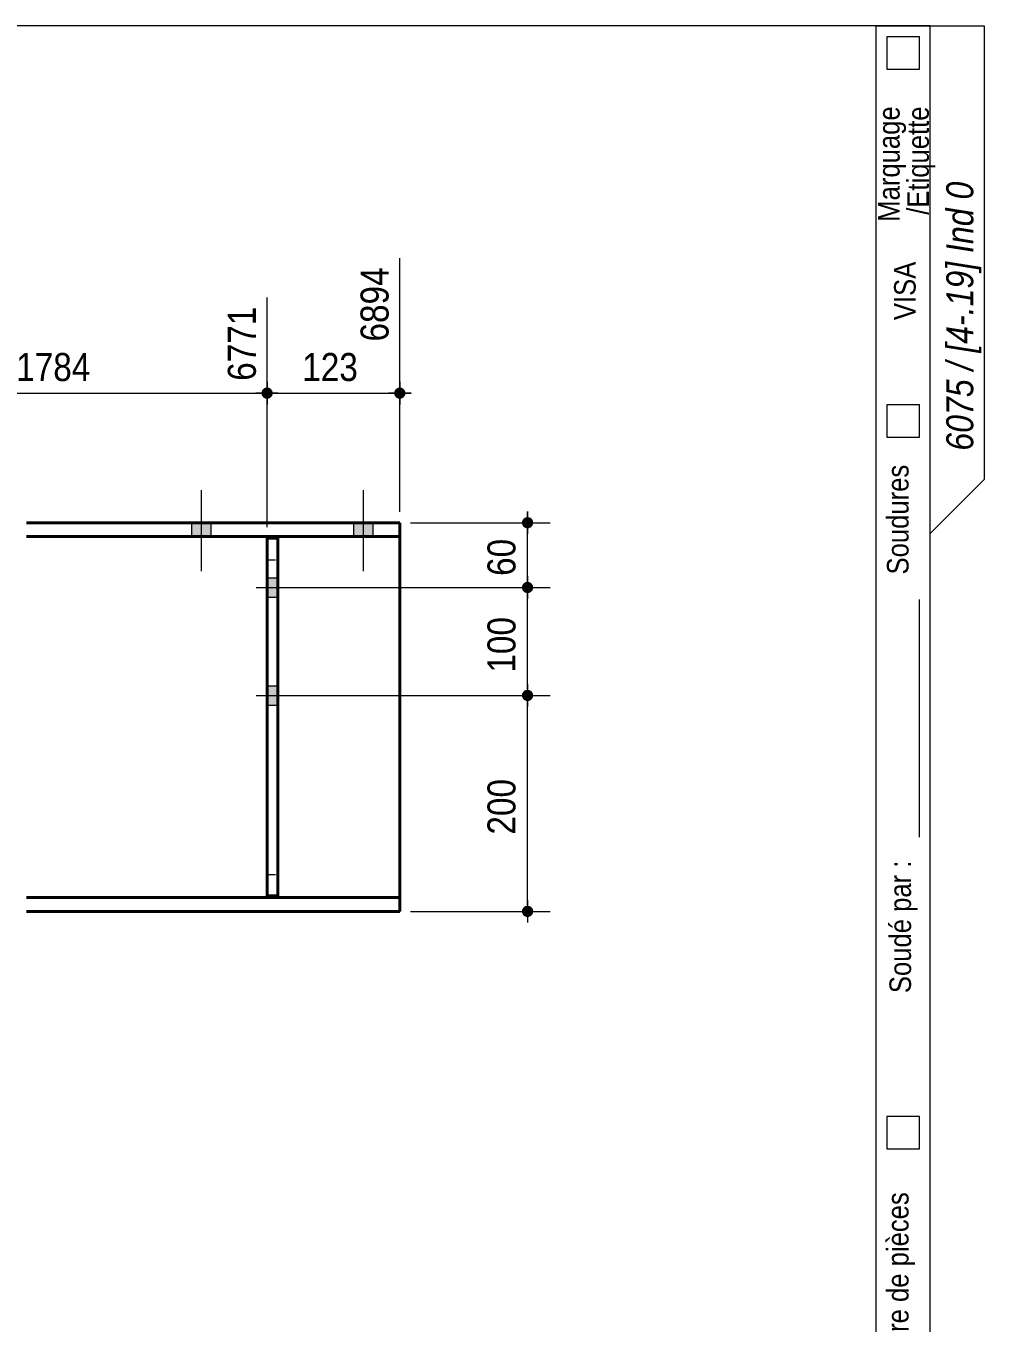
# Model space of a CAD drawing. Header units: millimetres. Extents: x 2 to 410, y 5 to 282.
# Drawn here: x 321.2 to 410, y 161.9 to 282 of the extents above; entities that cross this region are included whole.
import ezdxf

# ---------------------------------------------------------------- set-up
doc = ezdxf.new("R2010")
doc.units = ezdxf.units.MM
doc.linetypes.add('CACHE2', pattern=[1.190625, 0.79375, -0.396875])
doc.linetypes.add('INTERROMPUX2', pattern=[9.525, 6.35, -3.175])
for name, color, linetype, lineweight in [('Autre type objet', 1, 'Continuous', 0), ('Boulon', 7, 'Continuous', 0), ('Cache', 7, 'Continuous', 0), ('Cotation', 7, 'Continuous', 0), ('Feuille dessin', 5, 'Continuous', 0), ('Piece', 2, 'Continuous', 0)]:
    doc.layers.add(name, color=color, linetype=linetype, lineweight=lineweight)
doc.styles.add('ARIAL', font='ARIAL.TTF')
doc.styles.add('ARIAL_ITALIC', font='ARIALI.TTF')

# ---------------------------------------------------------------- blocks, each defined once
blk = doc.blocks.new('*A8')
at = {"layer": 'Boulon'}
for points in [[(338.35, 235.99), (338.35, 234.72), (336.55, 234.72), (336.55, 235.99)], [(338.35, 235.99), (338.35, 234.72), (336.55, 234.72), (336.55, 235.99)], [(353.35, 235.99), (353.35, 234.72), (351.55, 234.72), (351.55, 235.99)], [(353.35, 235.99), (353.35, 234.72), (351.55, 234.72), (351.55, 235.99)]]:
    blk.add_hatch(color=256, dxfattribs=at).paths.add_polyline_path(points, flags=17)
at = {"layer": 'Boulon', "linetype": 'Continuous', "lineweight": 0}
for p, q in [((337.45, 238.99), (337.45, 231.49)), ((337.45, 238.99), (337.45, 231.49)), ((352.45, 238.99), (352.45, 231.49)), ((352.45, 238.99), (352.45, 231.49)), ((336.55, 235.99), (336.55, 234.72)), ((336.55, 235.99), (336.55, 234.72)), ((338.35, 235.99), (338.35, 234.72)), ((338.35, 235.99), (338.35, 234.72)), ((351.55, 235.99), (351.55, 234.72)), ((351.55, 235.99), (351.55, 234.72)), ((353.35, 235.99), (353.35, 234.72)), ((353.35, 235.99), (353.35, 234.72))]:
    blk.add_line(p, q, dxfattribs=at)
blk = doc.blocks.new('*A12')
at = {"layer": 'Boulon', "linetype": 'INTERROMPUX2', "lineweight": 0}
for p, q in [((343.548747, 230.889017), (344.548747, 230.889017)), ((342.548613, 229.989017), (348.048613, 229.989017)), ((343.548478, 229.089017), (344.548478, 229.089017)), ((342.548613, 219.989017), (348.048613, 219.989017)), ((343.548747, 220.889017), (344.548747, 220.889017)), ((343.548478, 219.089017), (344.548478, 219.089017))]:
    blk.add_line(p, q, dxfattribs=at)
blk = doc.blocks.new('*A13')
at = {"layer": 'Boulon'}
for points in [[(343.55, 230.89), (344.55, 230.89), (344.55, 229.09), (343.55, 229.09)], [(343.55, 220.89), (344.55, 220.89), (344.55, 219.09), (343.55, 219.09)]]:
    blk.add_hatch(color=256, dxfattribs=at).paths.add_polyline_path(points, flags=17)
at = {"layer": 'Boulon', "linetype": 'Continuous', "lineweight": 0}
for p, q in [((343.55, 230.89), (344.55, 230.89)), ((342.55, 229.99), (348.05, 229.99)), ((343.55, 229.09), (344.55, 229.09)), ((342.55, 219.99), (348.05, 219.99)), ((343.55, 220.89), (344.55, 220.89)), ((343.55, 219.09), (344.55, 219.09))]:
    blk.add_line(p, q, dxfattribs=at)
blk = doc.blocks.new('*A15')
at = {"layer": 'Piece', "color": 2, "linetype": 'Continuous', "lineweight": 40}
for p, q in [((355.848612, 235.989017), (321.248392, 235.989017)), ((355.848612, 199.989017), (355.848612, 235.989017)), ((355.848612, 234.719017), (321.248392, 234.719017)), ((355.848612, 201.259017), (321.248392, 201.259017)), ((355.848612, 199.989017), (321.248392, 199.989017))]:
    blk.add_line(p, q, dxfattribs=at)
blk = doc.blocks.new('*A17')
at = {"layer": 'Cache', "color": 7, "linetype": 'CACHE2', "lineweight": 20}
for p, q in [((344.548613, 234.559017), (343.548613, 234.559017)), ((343.548613, 234.559017), (343.548613, 201.419018)), ((344.548613, 201.419018), (344.548613, 234.559017)), ((343.548613, 232.559017), (344.548613, 232.559017)), ((343.548613, 203.419018), (344.548613, 203.419018)), ((343.548613, 201.419018), (344.548613, 201.419018))]:
    blk.add_line(p, q, dxfattribs=at)
blk = doc.blocks.new('*A18')
at = {"layer": 'Cache', "color": 7, "linetype": 'CACHE2', "lineweight": 20}
for p, q in [((343.548613, 232.559017), (344.548613, 232.559017)), ((343.548613, 203.419018), (344.548613, 203.419018))]:
    blk.add_line(p, q, dxfattribs=at)
at = {"layer": 'Piece', "color": 2, "linetype": 'Continuous', "lineweight": 40}
for p, q in [((344.548613, 234.559017), (343.548613, 234.559017)), ((343.548613, 234.559017), (343.548613, 201.419018)), ((344.548613, 234.559017), (344.548613, 201.419018)), ((344.548613, 201.419018), (343.548613, 201.419018))]:
    blk.add_line(p, q, dxfattribs=at)
blk = doc.blocks.new('*A43')
at = {"layer": 'Feuille dessin', "linetype": 'Continuous', "lineweight": 0}
for p, q in [((405, 282), (5, 282)), ((405, 5), (405, 282))]:
    blk.add_line(p, q, dxfattribs=at)
blk = doc.blocks.new('*A44')
at = {"layer": 'Autre type objet', "linetype": 'Continuous', "lineweight": 0}
for p, q in [((400, 37), (400, 282)), ((400, 282), (410, 282)), ((405, 37), (405, 282)), ((410, 282), (410, 240)), ((401, 281), (401, 278)), ((404, 281), (401, 281)), ((404, 278), (404, 281)), ((401, 278), (404, 278)), ((404, 246.898947), (401, 246.898947)), ((401, 246.898947), (401, 243.898947)), ((404, 243.898947), (404, 246.898947)), ((401, 243.898947), (404, 243.898947)), ((410, 240), (405, 235)), ((404, 206.87143), (404, 228.87143)), ((401, 181), (401, 178)), ((404, 181), (401, 181)), ((404, 178), (404, 181)), ((401, 178), (404, 178))]:
    blk.add_line(p, q, dxfattribs=at)
at = {"layer": 'Autre type objet', "width": 0.85}
for s, height, style, p in [('Marquage', 2, 'ARIAL', (402.175102, 263.861793)), ('/Etiquette', 2, 'ARIAL', (404.882157, 264.509258)), ('6075 / [4-.19] Ind 0', 2.5, 'ARIAL_ITALIC', (409, 242.657715)), ('VISA', 2, 'ARIAL', (403.660159, 254.754913)), ('Soudures', 2, 'ARIAL', (403, 231.189963)), ('Soudé par :', 2, 'ARIAL', (403.230161, 192.415081)), ('Nbre de pièces', 2, 'ARIAL', (403, 158))]:
    blk.add_text(s, height=height, rotation=90, dxfattribs=dict(at, style=style)).set_placement(p)
blk = doc.blocks.new('*A58')
at = {"layer": 'Cotation'}
for points in [[(304.74, 247.47), (304.71, 247.47), (304.69, 247.47), (304.66, 247.48), (304.64, 247.48), (304.61, 247.49), (304.59, 247.5), (304.56, 247.51), (304.54, 247.52), (304.52, 247.53), (304.5, 247.54), (304.47, 247.56), (304.45, 247.57), (304.43, 247.59), (304.41, 247.6), (304.4, 247.62), (304.38, 247.64), (304.36, 247.66), (304.35, 247.68), (304.33, 247.7), (304.32, 247.72), (304.3, 247.74), (304.29, 247.77), (304.28, 247.79), (304.27, 247.81), (304.27, 247.84), (304.26, 247.86), (304.25, 247.89), (304.25, 247.91), (304.25, 247.94), (304.24, 247.96), (304.24, 247.99), (304.24, 248.01), (304.25, 248.04), (304.25, 248.07), (304.25, 248.09), (304.26, 248.12), (304.27, 248.14), (304.27, 248.16), (304.28, 248.19), (304.29, 248.21), (304.3, 248.23), (304.32, 248.26), (304.33, 248.28), (304.35, 248.3), (304.36, 248.32), (304.38, 248.34), (304.4, 248.36), (304.41, 248.37), (304.43, 248.39), (304.45, 248.41), (304.47, 248.42), (304.5, 248.44), (304.52, 248.45), (304.54, 248.46), (304.56, 248.47), (304.59, 248.48), (304.61, 248.49), (304.64, 248.49), (304.66, 248.5), (304.69, 248.5), (304.71, 248.51), (304.74, 248.51), (304.76, 248.51), (304.79, 248.51), (304.81, 248.51), (304.84, 248.5), (304.86, 248.5), (304.89, 248.49), (304.91, 248.49), (304.94, 248.48), (304.96, 248.47), (304.99, 248.46), (305.01, 248.45), (305.03, 248.44), (305.05, 248.42), (305.07, 248.41), (305.09, 248.39), (305.11, 248.37), (305.13, 248.36), (305.15, 248.34), (305.16, 248.32), (305.18, 248.3), (305.2, 248.28), (305.21, 248.26), (305.22, 248.23), (305.23, 248.21), (305.24, 248.19), (305.25, 248.16), (305.26, 248.14), (305.27, 248.12), (305.27, 248.09), (305.28, 248.07), (305.28, 248.04), (305.28, 248.01), (305.28, 247.99), (305.28, 247.96), (305.28, 247.94), (305.28, 247.91), (305.27, 247.89), (305.27, 247.86), (305.26, 247.84), (305.25, 247.81), (305.24, 247.79), (305.23, 247.77), (305.22, 247.74), (305.21, 247.72), (305.2, 247.7), (305.18, 247.68), (305.16, 247.66), (305.15, 247.64), (305.13, 247.62), (305.11, 247.6), (305.09, 247.59), (305.07, 247.57), (305.05, 247.56), (305.03, 247.54), (305.01, 247.53), (304.99, 247.52), (304.96, 247.51), (304.94, 247.5), (304.91, 247.49), (304.89, 247.48), (304.86, 247.48), (304.84, 247.47), (304.81, 247.47), (304.79, 247.47), (304.76, 247.47)], [(343.52, 247.47), (343.5, 247.47), (343.47, 247.47), (343.45, 247.48), (343.42, 247.48), (343.4, 247.49), (343.37, 247.5), (343.35, 247.51), (343.33, 247.52), (343.3, 247.53), (343.28, 247.54), (343.26, 247.56), (343.24, 247.57), (343.22, 247.59), (343.2, 247.6), (343.18, 247.62), (343.16, 247.64), (343.15, 247.66), (343.13, 247.68), (343.12, 247.7), (343.1, 247.72), (343.09, 247.74), (343.08, 247.77), (343.07, 247.79), (343.06, 247.81), (343.05, 247.84), (343.04, 247.86), (343.04, 247.89), (343.03, 247.91), (343.03, 247.94), (343.03, 247.96), (343.03, 247.99), (343.03, 248.01), (343.03, 248.04), (343.03, 248.07), (343.04, 248.09), (343.04, 248.12), (343.05, 248.14), (343.06, 248.16), (343.07, 248.19), (343.08, 248.21), (343.09, 248.23), (343.1, 248.26), (343.12, 248.28), (343.13, 248.3), (343.15, 248.32), (343.16, 248.34), (343.18, 248.36), (343.2, 248.37), (343.22, 248.39), (343.24, 248.41), (343.26, 248.42), (343.28, 248.44), (343.3, 248.45), (343.33, 248.46), (343.35, 248.47), (343.37, 248.48), (343.4, 248.49), (343.42, 248.49), (343.45, 248.5), (343.47, 248.5), (343.5, 248.51), (343.52, 248.51), (343.55, 248.51), (343.57, 248.51), (343.6, 248.51), (343.62, 248.5), (343.65, 248.5), (343.67, 248.49), (343.7, 248.49), (343.72, 248.48), (343.75, 248.47), (343.77, 248.46), (343.79, 248.45), (343.82, 248.44), (343.84, 248.42), (343.86, 248.41), (343.88, 248.39), (343.9, 248.37), (343.92, 248.36), (343.93, 248.34), (343.95, 248.32), (343.97, 248.3), (343.98, 248.28), (343.99, 248.26), (344.01, 248.23), (344.02, 248.21), (344.03, 248.19), (344.04, 248.16), (344.05, 248.14), (344.05, 248.12), (344.06, 248.09), (344.06, 248.07), (344.07, 248.04), (344.07, 248.01), (344.07, 247.99), (344.07, 247.96), (344.07, 247.94), (344.06, 247.91), (344.06, 247.89), (344.05, 247.86), (344.05, 247.84), (344.04, 247.81), (344.03, 247.79), (344.02, 247.77), (344.01, 247.74), (343.99, 247.72), (343.98, 247.7), (343.97, 247.68), (343.95, 247.66), (343.93, 247.64), (343.92, 247.62), (343.9, 247.6), (343.88, 247.59), (343.86, 247.57), (343.84, 247.56), (343.82, 247.54), (343.79, 247.53), (343.77, 247.52), (343.75, 247.51), (343.72, 247.5), (343.7, 247.49), (343.67, 247.48), (343.65, 247.48), (343.62, 247.47), (343.6, 247.47), (343.57, 247.47), (343.55, 247.47)]]:
    blk.add_hatch(color=256, dxfattribs=at).paths.add_polyline_path(points, flags=17)
at = {"layer": 'Cotation', "linetype": 'Continuous', "lineweight": 0}
for p, q in [((304.76, 232.79), (304.76, 260.48)), ((343.55, 235.56), (343.55, 256.84)), ((304.76, 249.03), (304.76, 246.95)), ((343.55, 249.03), (343.55, 246.95)), ((305.8, 247.99), (303.72, 247.99)), ((304.76, 247.99), (303.72, 247.99)), ((304.76, 247.99), (343.55, 247.99)), ((344.59, 247.99), (342.51, 247.99)), ((343.55, 247.99), (344.59, 247.99))]:
    blk.add_line(p, q, dxfattribs=at)
at = {"layer": 'Cotation'}
for p in [(304.76, 247.99), (343.55, 247.99)]:
    blk.add_point(p, dxfattribs=at)
at = {"layer": 'Cotation', "style": 'ARIAL', "width": 0.85}
blk.add_text('6771', height=2.6, rotation=90.0002, dxfattribs=at).set_placement((342.51, 249.13))
blk.add_text('1784', height=2.6, dxfattribs=at).set_placement((320.3, 249.11))
blk = doc.blocks.new('*A59')
at = {"layer": 'Cotation'}
for points in [[(343.52, 247.47), (343.5, 247.47), (343.47, 247.47), (343.45, 247.48), (343.42, 247.48), (343.4, 247.49), (343.37, 247.5), (343.35, 247.51), (343.33, 247.52), (343.3, 247.53), (343.28, 247.54), (343.26, 247.56), (343.24, 247.57), (343.22, 247.59), (343.2, 247.6), (343.18, 247.62), (343.16, 247.64), (343.15, 247.66), (343.13, 247.68), (343.12, 247.7), (343.1, 247.72), (343.09, 247.74), (343.08, 247.77), (343.07, 247.79), (343.06, 247.81), (343.05, 247.84), (343.04, 247.86), (343.04, 247.89), (343.03, 247.91), (343.03, 247.94), (343.03, 247.96), (343.03, 247.99), (343.03, 248.01), (343.03, 248.04), (343.03, 248.07), (343.04, 248.09), (343.04, 248.12), (343.05, 248.14), (343.06, 248.16), (343.07, 248.19), (343.08, 248.21), (343.09, 248.23), (343.1, 248.26), (343.12, 248.28), (343.13, 248.3), (343.15, 248.32), (343.16, 248.34), (343.18, 248.36), (343.2, 248.37), (343.22, 248.39), (343.24, 248.41), (343.26, 248.42), (343.28, 248.44), (343.3, 248.45), (343.33, 248.46), (343.35, 248.47), (343.37, 248.48), (343.4, 248.49), (343.42, 248.49), (343.45, 248.5), (343.47, 248.5), (343.5, 248.51), (343.52, 248.51), (343.55, 248.51), (343.57, 248.51), (343.6, 248.51), (343.62, 248.5), (343.65, 248.5), (343.67, 248.49), (343.7, 248.49), (343.72, 248.48), (343.75, 248.47), (343.77, 248.46), (343.79, 248.45), (343.82, 248.44), (343.84, 248.42), (343.86, 248.41), (343.88, 248.39), (343.9, 248.37), (343.92, 248.36), (343.93, 248.34), (343.95, 248.32), (343.97, 248.3), (343.98, 248.28), (343.99, 248.26), (344.01, 248.23), (344.02, 248.21), (344.03, 248.19), (344.04, 248.16), (344.05, 248.14), (344.05, 248.12), (344.06, 248.09), (344.06, 248.07), (344.07, 248.04), (344.07, 248.01), (344.07, 247.99), (344.07, 247.96), (344.07, 247.94), (344.06, 247.91), (344.06, 247.89), (344.05, 247.86), (344.05, 247.84), (344.04, 247.81), (344.03, 247.79), (344.02, 247.77), (344.01, 247.74), (343.99, 247.72), (343.98, 247.7), (343.97, 247.68), (343.95, 247.66), (343.93, 247.64), (343.92, 247.62), (343.9, 247.6), (343.88, 247.59), (343.86, 247.57), (343.84, 247.56), (343.82, 247.54), (343.79, 247.53), (343.77, 247.52), (343.75, 247.51), (343.72, 247.5), (343.7, 247.49), (343.67, 247.48), (343.65, 247.48), (343.62, 247.47), (343.6, 247.47), (343.57, 247.47), (343.55, 247.47)], [(355.82, 247.47), (355.8, 247.47), (355.77, 247.47), (355.75, 247.48), (355.72, 247.48), (355.7, 247.49), (355.67, 247.5), (355.65, 247.51), (355.63, 247.52), (355.6, 247.53), (355.58, 247.54), (355.56, 247.56), (355.54, 247.57), (355.52, 247.59), (355.5, 247.6), (355.48, 247.62), (355.46, 247.64), (355.45, 247.66), (355.43, 247.68), (355.42, 247.7), (355.4, 247.72), (355.39, 247.74), (355.38, 247.77), (355.37, 247.79), (355.36, 247.81), (355.35, 247.84), (355.34, 247.86), (355.34, 247.89), (355.33, 247.91), (355.33, 247.94), (355.33, 247.96), (355.33, 247.99), (355.33, 248.01), (355.33, 248.04), (355.33, 248.07), (355.34, 248.09), (355.34, 248.12), (355.35, 248.14), (355.36, 248.16), (355.37, 248.19), (355.38, 248.21), (355.39, 248.23), (355.4, 248.26), (355.42, 248.28), (355.43, 248.3), (355.45, 248.32), (355.46, 248.34), (355.48, 248.36), (355.5, 248.37), (355.52, 248.39), (355.54, 248.41), (355.56, 248.42), (355.58, 248.44), (355.6, 248.45), (355.63, 248.46), (355.65, 248.47), (355.67, 248.48), (355.7, 248.49), (355.72, 248.49), (355.75, 248.5), (355.77, 248.5), (355.8, 248.51), (355.82, 248.51), (355.85, 248.51), (355.87, 248.51), (355.9, 248.51), (355.92, 248.5), (355.95, 248.5), (355.97, 248.49), (356, 248.49), (356.02, 248.48), (356.05, 248.47), (356.07, 248.46), (356.09, 248.45), (356.12, 248.44), (356.14, 248.42), (356.16, 248.41), (356.18, 248.39), (356.2, 248.37), (356.22, 248.36), (356.23, 248.34), (356.25, 248.32), (356.27, 248.3), (356.28, 248.28), (356.29, 248.26), (356.31, 248.23), (356.32, 248.21), (356.33, 248.19), (356.34, 248.16), (356.35, 248.14), (356.35, 248.12), (356.36, 248.09), (356.36, 248.07), (356.37, 248.04), (356.37, 248.01), (356.37, 247.99), (356.37, 247.96), (356.37, 247.94), (356.36, 247.91), (356.36, 247.89), (356.35, 247.86), (356.35, 247.84), (356.34, 247.81), (356.33, 247.79), (356.32, 247.77), (356.31, 247.74), (356.29, 247.72), (356.28, 247.7), (356.27, 247.68), (356.25, 247.66), (356.23, 247.64), (356.22, 247.62), (356.2, 247.6), (356.18, 247.59), (356.16, 247.57), (356.14, 247.56), (356.12, 247.54), (356.09, 247.53), (356.07, 247.52), (356.05, 247.51), (356.02, 247.5), (356, 247.49), (355.97, 247.48), (355.95, 247.48), (355.92, 247.47), (355.9, 247.47), (355.87, 247.47), (355.85, 247.47)]]:
    blk.add_hatch(color=256, dxfattribs=at).paths.add_polyline_path(points, flags=17)
at = {"layer": 'Cotation', "linetype": 'Continuous', "lineweight": 0}
for p, q in [((355.85, 236.99), (355.85, 260.48)), ((343.55, 235.56), (343.55, 256.84)), ((343.55, 249.03), (343.55, 246.95)), ((355.85, 249.03), (355.85, 246.95)), ((344.59, 247.99), (342.51, 247.99)), ((343.55, 247.99), (342.51, 247.99)), ((343.55, 247.99), (355.85, 247.99)), ((356.89, 247.99), (354.81, 247.99)), ((355.85, 247.99), (356.89, 247.99))]:
    blk.add_line(p, q, dxfattribs=at)
at = {"layer": 'Cotation'}
for p in [(343.55, 247.99), (355.85, 247.99)]:
    blk.add_point(p, dxfattribs=at)
at = {"layer": 'Cotation', "style": 'ARIAL', "width": 0.85}
blk.add_text('6894', height=2.6, rotation=90.0002, dxfattribs=at).set_placement((354.81, 252.77))
blk.add_text('123', height=2.6, dxfattribs=at).set_placement((346.81, 249.11))
blk = doc.blocks.new('*A65')
at = {"layer": 'Cotation'}
for points in [[(367.66, 219.47), (367.64, 219.47), (367.61, 219.47), (367.59, 219.48), (367.56, 219.48), (367.54, 219.49), (367.51, 219.5), (367.49, 219.51), (367.47, 219.52), (367.44, 219.53), (367.42, 219.54), (367.4, 219.56), (367.38, 219.57), (367.36, 219.59), (367.34, 219.6), (367.32, 219.62), (367.3, 219.64), (367.29, 219.66), (367.27, 219.68), (367.26, 219.7), (367.24, 219.72), (367.23, 219.74), (367.22, 219.77), (367.21, 219.79), (367.2, 219.81), (367.19, 219.84), (367.18, 219.86), (367.18, 219.89), (367.17, 219.91), (367.17, 219.94), (367.17, 219.96), (367.17, 219.99), (367.17, 220.01), (367.17, 220.04), (367.17, 220.07), (367.18, 220.09), (367.18, 220.12), (367.19, 220.14), (367.2, 220.16), (367.21, 220.19), (367.22, 220.21), (367.23, 220.23), (367.24, 220.26), (367.26, 220.28), (367.27, 220.3), (367.29, 220.32), (367.3, 220.34), (367.32, 220.36), (367.34, 220.37), (367.36, 220.39), (367.38, 220.41), (367.4, 220.42), (367.42, 220.44), (367.44, 220.45), (367.47, 220.46), (367.49, 220.47), (367.51, 220.48), (367.54, 220.49), (367.56, 220.49), (367.59, 220.5), (367.61, 220.5), (367.64, 220.51), (367.66, 220.51), (367.69, 220.51), (367.71, 220.51), (367.74, 220.51), (367.77, 220.5), (367.79, 220.5), (367.82, 220.49), (367.84, 220.49), (367.86, 220.48), (367.89, 220.47), (367.91, 220.46), (367.93, 220.45), (367.96, 220.44), (367.98, 220.42), (368, 220.41), (368.02, 220.39), (368.04, 220.37), (368.06, 220.36), (368.07, 220.34), (368.09, 220.32), (368.11, 220.3), (368.12, 220.28), (368.13, 220.26), (368.15, 220.23), (368.16, 220.21), (368.17, 220.19), (368.18, 220.16), (368.19, 220.14), (368.19, 220.12), (368.2, 220.09), (368.2, 220.07), (368.21, 220.04), (368.21, 220.01), (368.21, 219.99), (368.21, 219.96), (368.21, 219.94), (368.2, 219.91), (368.2, 219.89), (368.19, 219.86), (368.19, 219.84), (368.18, 219.81), (368.17, 219.79), (368.16, 219.77), (368.15, 219.74), (368.13, 219.72), (368.12, 219.7), (368.11, 219.68), (368.09, 219.66), (368.07, 219.64), (368.06, 219.62), (368.04, 219.6), (368.02, 219.59), (368, 219.57), (367.98, 219.56), (367.96, 219.54), (367.93, 219.53), (367.91, 219.52), (367.89, 219.51), (367.86, 219.5), (367.84, 219.49), (367.82, 219.48), (367.79, 219.48), (367.77, 219.47), (367.74, 219.47), (367.71, 219.47), (367.69, 219.47)], [(367.66, 199.47), (367.64, 199.47), (367.61, 199.47), (367.59, 199.48), (367.56, 199.48), (367.54, 199.49), (367.51, 199.5), (367.49, 199.51), (367.47, 199.52), (367.44, 199.53), (367.42, 199.54), (367.4, 199.56), (367.38, 199.57), (367.36, 199.59), (367.34, 199.6), (367.32, 199.62), (367.3, 199.64), (367.29, 199.66), (367.27, 199.68), (367.26, 199.7), (367.24, 199.72), (367.23, 199.74), (367.22, 199.77), (367.21, 199.79), (367.2, 199.81), (367.19, 199.84), (367.18, 199.86), (367.18, 199.89), (367.17, 199.91), (367.17, 199.94), (367.17, 199.96), (367.17, 199.99), (367.17, 200.01), (367.17, 200.04), (367.17, 200.07), (367.18, 200.09), (367.18, 200.12), (367.19, 200.14), (367.2, 200.16), (367.21, 200.19), (367.22, 200.21), (367.23, 200.23), (367.24, 200.26), (367.26, 200.28), (367.27, 200.3), (367.29, 200.32), (367.3, 200.34), (367.32, 200.36), (367.34, 200.37), (367.36, 200.39), (367.38, 200.41), (367.4, 200.42), (367.42, 200.44), (367.44, 200.45), (367.47, 200.46), (367.49, 200.47), (367.51, 200.48), (367.54, 200.49), (367.56, 200.49), (367.59, 200.5), (367.61, 200.5), (367.64, 200.51), (367.66, 200.51), (367.69, 200.51), (367.71, 200.51), (367.74, 200.51), (367.77, 200.5), (367.79, 200.5), (367.82, 200.49), (367.84, 200.49), (367.86, 200.48), (367.89, 200.47), (367.91, 200.46), (367.93, 200.45), (367.96, 200.44), (367.98, 200.42), (368, 200.41), (368.02, 200.39), (368.04, 200.37), (368.06, 200.36), (368.07, 200.34), (368.09, 200.32), (368.11, 200.3), (368.12, 200.28), (368.13, 200.26), (368.15, 200.23), (368.16, 200.21), (368.17, 200.19), (368.18, 200.16), (368.19, 200.14), (368.19, 200.12), (368.2, 200.09), (368.2, 200.07), (368.21, 200.04), (368.21, 200.01), (368.21, 199.99), (368.21, 199.96), (368.21, 199.94), (368.2, 199.91), (368.2, 199.89), (368.19, 199.86), (368.19, 199.84), (368.18, 199.81), (368.17, 199.79), (368.16, 199.77), (368.15, 199.74), (368.13, 199.72), (368.12, 199.7), (368.11, 199.68), (368.09, 199.66), (368.07, 199.64), (368.06, 199.62), (368.04, 199.6), (368.02, 199.59), (368, 199.57), (367.98, 199.56), (367.96, 199.54), (367.93, 199.53), (367.91, 199.52), (367.89, 199.51), (367.86, 199.5), (367.84, 199.49), (367.82, 199.48), (367.79, 199.48), (367.77, 199.47), (367.74, 199.47), (367.71, 199.47), (367.69, 199.47)]]:
    blk.add_hatch(color=256, dxfattribs=at).paths.add_polyline_path(points, flags=17)
at = {"layer": 'Cotation', "linetype": 'Continuous', "lineweight": 0}
for p, q in [((347.65, 219.99), (369.77, 219.99)), ((366.65, 219.99), (368.73, 219.99)), ((367.69, 221.03), (367.69, 218.95)), ((367.69, 219.99), (367.69, 221.03)), ((367.69, 199.99), (367.69, 219.99)), ((367.69, 201.03), (367.69, 198.95)), ((356.85, 199.99), (369.77, 199.99)), ((366.65, 199.99), (368.73, 199.99)), ((367.69, 199.99), (367.69, 198.95))]:
    blk.add_line(p, q, dxfattribs=at)
at = {"layer": 'Cotation'}
for p in [(367.69, 219.99), (367.69, 199.99)]:
    blk.add_point(p, dxfattribs=at)
at = {"layer": 'Cotation', "style": 'ARIAL', "width": 0.85}
blk.add_text('200', height=2.6, rotation=90.0002, dxfattribs=at).set_placement((366.57, 207.1))
blk = doc.blocks.new('*A66')
at = {"layer": 'Cotation'}
for points in [[(367.66, 229.47), (367.64, 229.47), (367.61, 229.47), (367.59, 229.48), (367.56, 229.48), (367.54, 229.49), (367.51, 229.5), (367.49, 229.51), (367.47, 229.52), (367.44, 229.53), (367.42, 229.54), (367.4, 229.56), (367.38, 229.57), (367.36, 229.59), (367.34, 229.6), (367.32, 229.62), (367.3, 229.64), (367.29, 229.66), (367.27, 229.68), (367.26, 229.7), (367.24, 229.72), (367.23, 229.74), (367.22, 229.77), (367.21, 229.79), (367.2, 229.81), (367.19, 229.84), (367.18, 229.86), (367.18, 229.89), (367.17, 229.91), (367.17, 229.94), (367.17, 229.96), (367.17, 229.99), (367.17, 230.01), (367.17, 230.04), (367.17, 230.07), (367.18, 230.09), (367.18, 230.12), (367.19, 230.14), (367.2, 230.16), (367.21, 230.19), (367.22, 230.21), (367.23, 230.23), (367.24, 230.26), (367.26, 230.28), (367.27, 230.3), (367.29, 230.32), (367.3, 230.34), (367.32, 230.36), (367.34, 230.37), (367.36, 230.39), (367.38, 230.41), (367.4, 230.42), (367.42, 230.44), (367.44, 230.45), (367.47, 230.46), (367.49, 230.47), (367.51, 230.48), (367.54, 230.49), (367.56, 230.49), (367.59, 230.5), (367.61, 230.5), (367.64, 230.51), (367.66, 230.51), (367.69, 230.51), (367.71, 230.51), (367.74, 230.51), (367.77, 230.5), (367.79, 230.5), (367.82, 230.49), (367.84, 230.49), (367.86, 230.48), (367.89, 230.47), (367.91, 230.46), (367.93, 230.45), (367.96, 230.44), (367.98, 230.42), (368, 230.41), (368.02, 230.39), (368.04, 230.37), (368.06, 230.36), (368.07, 230.34), (368.09, 230.32), (368.11, 230.3), (368.12, 230.28), (368.13, 230.26), (368.15, 230.23), (368.16, 230.21), (368.17, 230.19), (368.18, 230.16), (368.19, 230.14), (368.19, 230.12), (368.2, 230.09), (368.2, 230.07), (368.21, 230.04), (368.21, 230.01), (368.21, 229.99), (368.21, 229.96), (368.21, 229.94), (368.2, 229.91), (368.2, 229.89), (368.19, 229.86), (368.19, 229.84), (368.18, 229.81), (368.17, 229.79), (368.16, 229.77), (368.15, 229.74), (368.13, 229.72), (368.12, 229.7), (368.11, 229.68), (368.09, 229.66), (368.07, 229.64), (368.06, 229.62), (368.04, 229.6), (368.02, 229.59), (368, 229.57), (367.98, 229.56), (367.96, 229.54), (367.93, 229.53), (367.91, 229.52), (367.89, 229.51), (367.86, 229.5), (367.84, 229.49), (367.82, 229.48), (367.79, 229.48), (367.77, 229.47), (367.74, 229.47), (367.71, 229.47), (367.69, 229.47)], [(367.66, 219.47), (367.64, 219.47), (367.61, 219.47), (367.59, 219.48), (367.56, 219.48), (367.54, 219.49), (367.51, 219.5), (367.49, 219.51), (367.47, 219.52), (367.44, 219.53), (367.42, 219.54), (367.4, 219.56), (367.38, 219.57), (367.36, 219.59), (367.34, 219.6), (367.32, 219.62), (367.3, 219.64), (367.29, 219.66), (367.27, 219.68), (367.26, 219.7), (367.24, 219.72), (367.23, 219.74), (367.22, 219.77), (367.21, 219.79), (367.2, 219.81), (367.19, 219.84), (367.18, 219.86), (367.18, 219.89), (367.17, 219.91), (367.17, 219.94), (367.17, 219.96), (367.17, 219.99), (367.17, 220.01), (367.17, 220.04), (367.17, 220.07), (367.18, 220.09), (367.18, 220.12), (367.19, 220.14), (367.2, 220.16), (367.21, 220.19), (367.22, 220.21), (367.23, 220.23), (367.24, 220.26), (367.26, 220.28), (367.27, 220.3), (367.29, 220.32), (367.3, 220.34), (367.32, 220.36), (367.34, 220.37), (367.36, 220.39), (367.38, 220.41), (367.4, 220.42), (367.42, 220.44), (367.44, 220.45), (367.47, 220.46), (367.49, 220.47), (367.51, 220.48), (367.54, 220.49), (367.56, 220.49), (367.59, 220.5), (367.61, 220.5), (367.64, 220.51), (367.66, 220.51), (367.69, 220.51), (367.71, 220.51), (367.74, 220.51), (367.77, 220.5), (367.79, 220.5), (367.82, 220.49), (367.84, 220.49), (367.86, 220.48), (367.89, 220.47), (367.91, 220.46), (367.93, 220.45), (367.96, 220.44), (367.98, 220.42), (368, 220.41), (368.02, 220.39), (368.04, 220.37), (368.06, 220.36), (368.07, 220.34), (368.09, 220.32), (368.11, 220.3), (368.12, 220.28), (368.13, 220.26), (368.15, 220.23), (368.16, 220.21), (368.17, 220.19), (368.18, 220.16), (368.19, 220.14), (368.19, 220.12), (368.2, 220.09), (368.2, 220.07), (368.21, 220.04), (368.21, 220.01), (368.21, 219.99), (368.21, 219.96), (368.21, 219.94), (368.2, 219.91), (368.2, 219.89), (368.19, 219.86), (368.19, 219.84), (368.18, 219.81), (368.17, 219.79), (368.16, 219.77), (368.15, 219.74), (368.13, 219.72), (368.12, 219.7), (368.11, 219.68), (368.09, 219.66), (368.07, 219.64), (368.06, 219.62), (368.04, 219.6), (368.02, 219.59), (368, 219.57), (367.98, 219.56), (367.96, 219.54), (367.93, 219.53), (367.91, 219.52), (367.89, 219.51), (367.86, 219.5), (367.84, 219.49), (367.82, 219.48), (367.79, 219.48), (367.77, 219.47), (367.74, 219.47), (367.71, 219.47), (367.69, 219.47)]]:
    blk.add_hatch(color=256, dxfattribs=at).paths.add_polyline_path(points, flags=17)
at = {"layer": 'Cotation', "linetype": 'Continuous', "lineweight": 0}
for p, q in [((367.69, 231.03), (367.69, 228.95)), ((367.69, 229.99), (367.69, 231.03)), ((347.65, 229.99), (369.77, 229.99)), ((366.65, 229.99), (368.73, 229.99)), ((367.69, 219.99), (367.69, 229.99)), ((347.65, 219.99), (369.77, 219.99)), ((366.65, 219.99), (368.73, 219.99)), ((367.69, 221.03), (367.69, 218.95)), ((367.69, 219.99), (367.69, 218.95))]:
    blk.add_line(p, q, dxfattribs=at)
at = {"layer": 'Cotation'}
for p in [(367.69, 229.99), (367.69, 219.99)]:
    blk.add_point(p, dxfattribs=at)
at = {"layer": 'Cotation', "style": 'ARIAL', "width": 0.85}
blk.add_text('100', height=2.6, rotation=90.0002, dxfattribs=at).set_placement((366.57, 222.1))
blk = doc.blocks.new('*A67')
at = {"layer": 'Cotation'}
for points in [[(367.66, 235.47), (367.64, 235.47), (367.61, 235.47), (367.59, 235.48), (367.56, 235.48), (367.54, 235.49), (367.51, 235.5), (367.49, 235.51), (367.47, 235.52), (367.44, 235.53), (367.42, 235.54), (367.4, 235.56), (367.38, 235.57), (367.36, 235.59), (367.34, 235.6), (367.32, 235.62), (367.3, 235.64), (367.29, 235.66), (367.27, 235.68), (367.26, 235.7), (367.24, 235.72), (367.23, 235.74), (367.22, 235.77), (367.21, 235.79), (367.2, 235.81), (367.19, 235.84), (367.18, 235.86), (367.18, 235.89), (367.17, 235.91), (367.17, 235.94), (367.17, 235.96), (367.17, 235.99), (367.17, 236.01), (367.17, 236.04), (367.17, 236.07), (367.18, 236.09), (367.18, 236.12), (367.19, 236.14), (367.2, 236.16), (367.21, 236.19), (367.22, 236.21), (367.23, 236.23), (367.24, 236.26), (367.26, 236.28), (367.27, 236.3), (367.29, 236.32), (367.3, 236.34), (367.32, 236.36), (367.34, 236.37), (367.36, 236.39), (367.38, 236.41), (367.4, 236.42), (367.42, 236.44), (367.44, 236.45), (367.47, 236.46), (367.49, 236.47), (367.51, 236.48), (367.54, 236.49), (367.56, 236.49), (367.59, 236.5), (367.61, 236.5), (367.64, 236.51), (367.66, 236.51), (367.69, 236.51), (367.71, 236.51), (367.74, 236.51), (367.77, 236.5), (367.79, 236.5), (367.82, 236.49), (367.84, 236.49), (367.86, 236.48), (367.89, 236.47), (367.91, 236.46), (367.93, 236.45), (367.96, 236.44), (367.98, 236.42), (368, 236.41), (368.02, 236.39), (368.04, 236.37), (368.06, 236.36), (368.07, 236.34), (368.09, 236.32), (368.11, 236.3), (368.12, 236.28), (368.13, 236.26), (368.15, 236.23), (368.16, 236.21), (368.17, 236.19), (368.18, 236.16), (368.19, 236.14), (368.19, 236.12), (368.2, 236.09), (368.2, 236.07), (368.21, 236.04), (368.21, 236.01), (368.21, 235.99), (368.21, 235.96), (368.21, 235.94), (368.2, 235.91), (368.2, 235.89), (368.19, 235.86), (368.19, 235.84), (368.18, 235.81), (368.17, 235.79), (368.16, 235.77), (368.15, 235.74), (368.13, 235.72), (368.12, 235.7), (368.11, 235.68), (368.09, 235.66), (368.07, 235.64), (368.06, 235.62), (368.04, 235.6), (368.02, 235.59), (368, 235.57), (367.98, 235.56), (367.96, 235.54), (367.93, 235.53), (367.91, 235.52), (367.89, 235.51), (367.86, 235.5), (367.84, 235.49), (367.82, 235.48), (367.79, 235.48), (367.77, 235.47), (367.74, 235.47), (367.71, 235.47), (367.69, 235.47)], [(367.66, 229.47), (367.64, 229.47), (367.61, 229.47), (367.59, 229.48), (367.56, 229.48), (367.54, 229.49), (367.51, 229.5), (367.49, 229.51), (367.47, 229.52), (367.44, 229.53), (367.42, 229.54), (367.4, 229.56), (367.38, 229.57), (367.36, 229.59), (367.34, 229.6), (367.32, 229.62), (367.3, 229.64), (367.29, 229.66), (367.27, 229.68), (367.26, 229.7), (367.24, 229.72), (367.23, 229.74), (367.22, 229.77), (367.21, 229.79), (367.2, 229.81), (367.19, 229.84), (367.18, 229.86), (367.18, 229.89), (367.17, 229.91), (367.17, 229.94), (367.17, 229.96), (367.17, 229.99), (367.17, 230.01), (367.17, 230.04), (367.17, 230.07), (367.18, 230.09), (367.18, 230.12), (367.19, 230.14), (367.2, 230.16), (367.21, 230.19), (367.22, 230.21), (367.23, 230.23), (367.24, 230.26), (367.26, 230.28), (367.27, 230.3), (367.29, 230.32), (367.3, 230.34), (367.32, 230.36), (367.34, 230.37), (367.36, 230.39), (367.38, 230.41), (367.4, 230.42), (367.42, 230.44), (367.44, 230.45), (367.47, 230.46), (367.49, 230.47), (367.51, 230.48), (367.54, 230.49), (367.56, 230.49), (367.59, 230.5), (367.61, 230.5), (367.64, 230.51), (367.66, 230.51), (367.69, 230.51), (367.71, 230.51), (367.74, 230.51), (367.77, 230.5), (367.79, 230.5), (367.82, 230.49), (367.84, 230.49), (367.86, 230.48), (367.89, 230.47), (367.91, 230.46), (367.93, 230.45), (367.96, 230.44), (367.98, 230.42), (368, 230.41), (368.02, 230.39), (368.04, 230.37), (368.06, 230.36), (368.07, 230.34), (368.09, 230.32), (368.11, 230.3), (368.12, 230.28), (368.13, 230.26), (368.15, 230.23), (368.16, 230.21), (368.17, 230.19), (368.18, 230.16), (368.19, 230.14), (368.19, 230.12), (368.2, 230.09), (368.2, 230.07), (368.21, 230.04), (368.21, 230.01), (368.21, 229.99), (368.21, 229.96), (368.21, 229.94), (368.2, 229.91), (368.2, 229.89), (368.19, 229.86), (368.19, 229.84), (368.18, 229.81), (368.17, 229.79), (368.16, 229.77), (368.15, 229.74), (368.13, 229.72), (368.12, 229.7), (368.11, 229.68), (368.09, 229.66), (368.07, 229.64), (368.06, 229.62), (368.04, 229.6), (368.02, 229.59), (368, 229.57), (367.98, 229.56), (367.96, 229.54), (367.93, 229.53), (367.91, 229.52), (367.89, 229.51), (367.86, 229.5), (367.84, 229.49), (367.82, 229.48), (367.79, 229.48), (367.77, 229.47), (367.74, 229.47), (367.71, 229.47), (367.69, 229.47)]]:
    blk.add_hatch(color=256, dxfattribs=at).paths.add_polyline_path(points, flags=17)
at = {"layer": 'Cotation', "linetype": 'Continuous', "lineweight": 0}
for p, q in [((367.69, 237.03), (367.69, 234.95)), ((367.69, 235.99), (367.69, 237.03)), ((356.85, 235.99), (369.77, 235.99)), ((366.65, 235.99), (368.73, 235.99)), ((367.69, 229.99), (367.69, 235.99)), ((367.69, 231.03), (367.69, 228.95)), ((347.65, 229.99), (369.77, 229.99)), ((366.65, 229.99), (368.73, 229.99)), ((367.69, 229.99), (367.69, 228.95))]:
    blk.add_line(p, q, dxfattribs=at)
at = {"layer": 'Cotation'}
for p in [(367.69, 235.99), (367.69, 229.99)]:
    blk.add_point(p, dxfattribs=at)
at = {"layer": 'Cotation', "style": 'ARIAL', "width": 0.85}
blk.add_text('60', height=2.6, rotation=90.0002, dxfattribs=at).set_placement((366.57, 231.06))

msp = doc.modelspace()

# ---------------------------------------------------------------- block references
at = {"lineweight": 0}
for name in ['*A43', '*A44', '*A58', '*A59', '*A8', '*A67', '*A15', '*A17', '*A18', '*A12', '*A13', '*A66', '*A65']:
    msp.add_blockref(name, (0, 0), dxfattribs=at)

doc.saveas('drawing.dxf')
